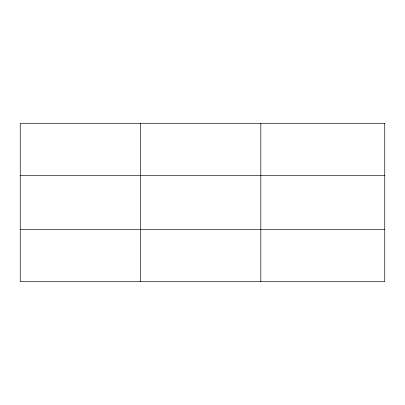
<?xml version="1.0" encoding="UTF-8"?>
<svg xmlns="http://www.w3.org/2000/svg" width="405" height="405" viewBox="0 0 405 405"><rect width="100%" height="100%" fill="white"/><g stroke="black" fill="none" stroke-linecap="round" stroke-linejoin="round"><path stroke-width="0.61" d="M140.535 281.713L140.535 123.287M260.82 281.713L260.82 123.287M20.25 175.567L384.75 175.567M20.25 229.432L384.75 229.432M384.75 123.287L384.75 281.713L20.25 281.713L20.25 123.287L384.75 123.287"/></g></svg>
